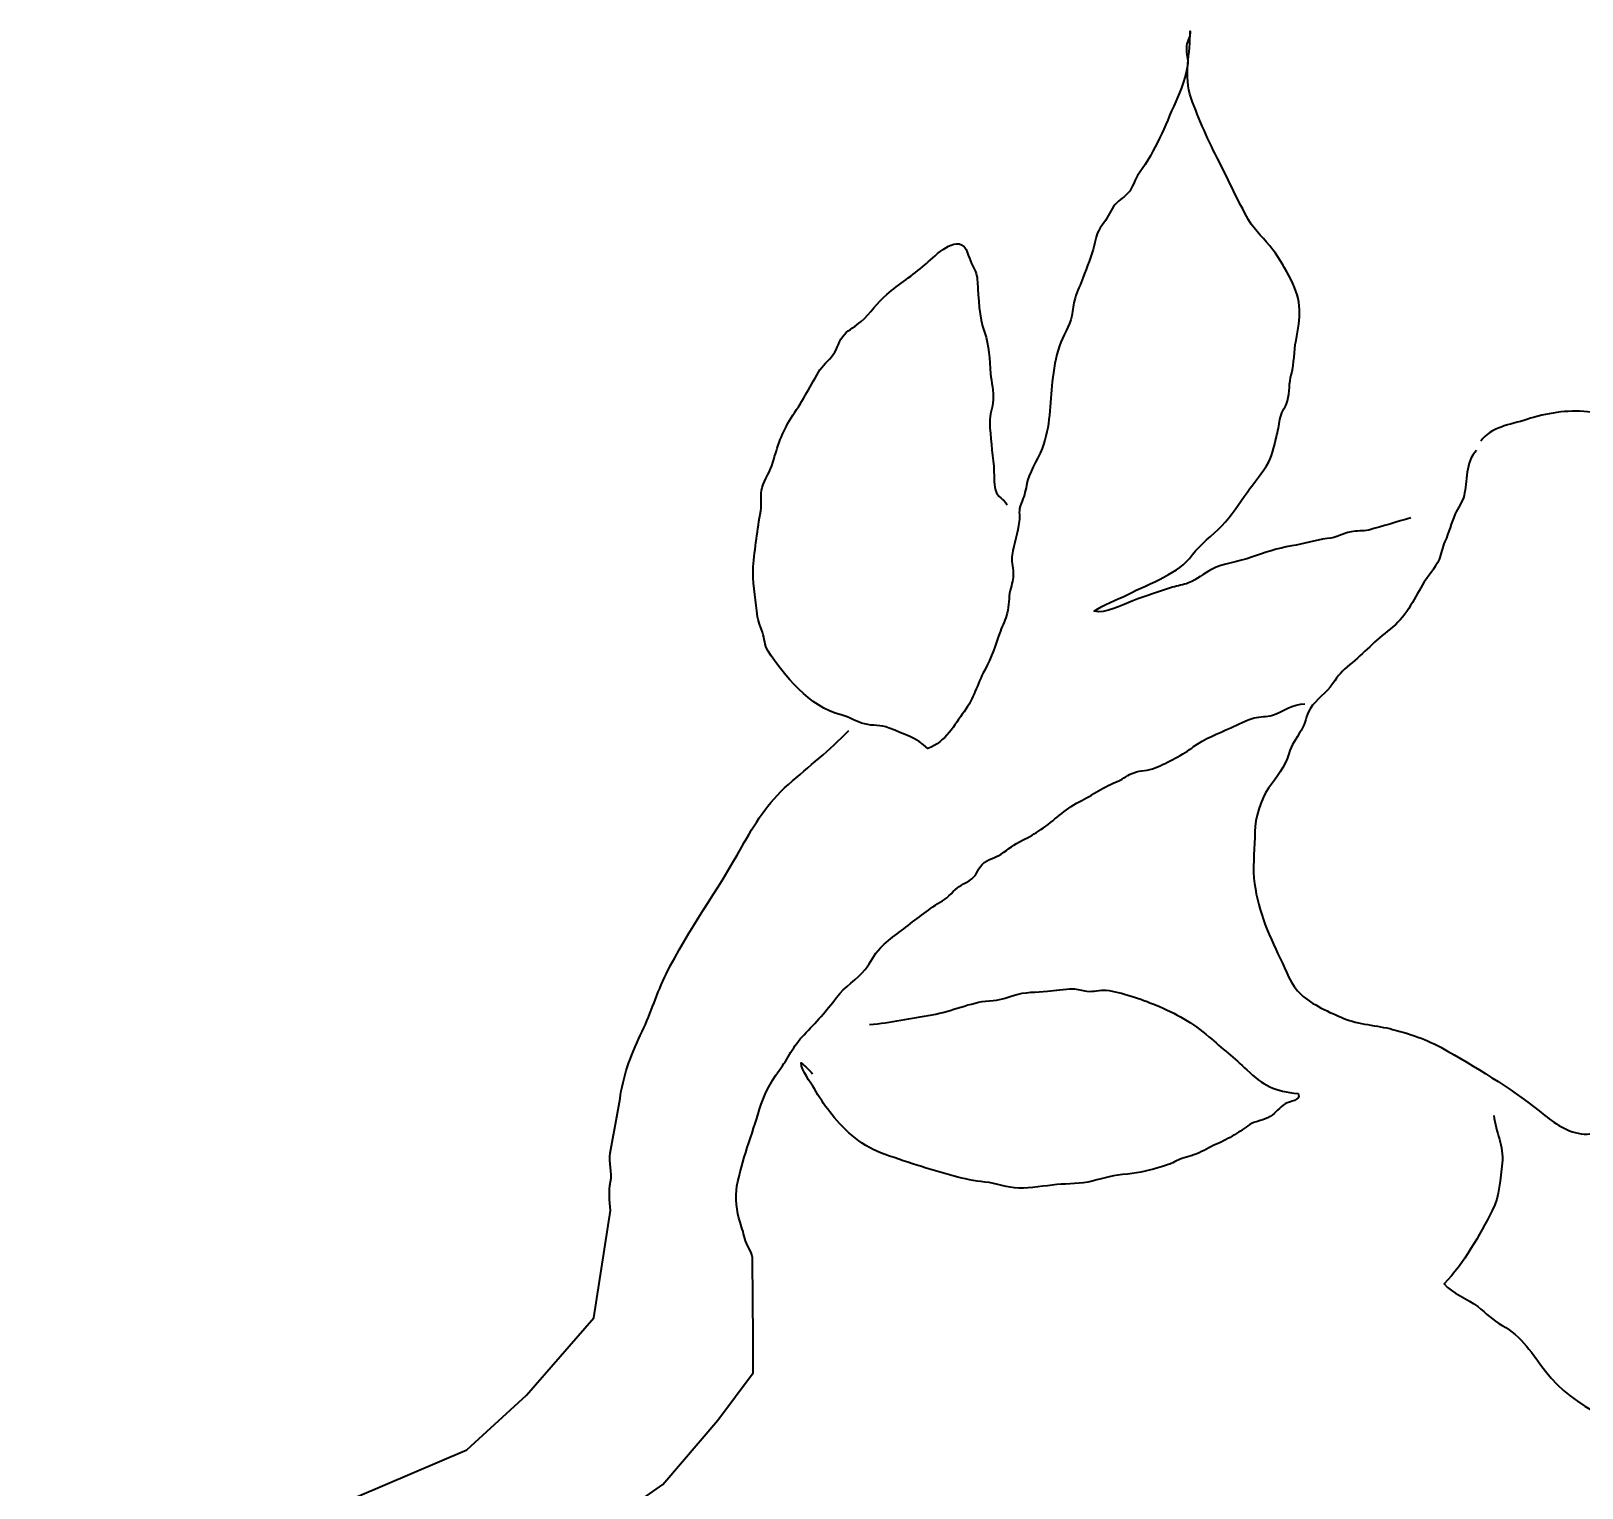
# Model space of a CAD drawing. Header units: millimetres. Extents: x 303.9 to 374.2, y -244.7 to -222.4.
# Drawn here: x 308.256 to 312.324, y -226.7 to -222.881 of the extents above; entities that cross this region are included whole.
import ezdxf

# ---------------------------------------------------------------- set-up
doc = ezdxf.new("R2010")
doc.units = ezdxf.units.MM
doc.header["$MEASUREMENT"] = 0
doc.layers.add('Bottom', color=7, linetype='Continuous', lineweight=0)

msp = doc.modelspace()

# ---------------------------------------------------------------- linework, layer by layer
at = {"layer": 'Bottom', "color": 18, "lineweight": 35, "true_color": 0x000000}
for points, knots in [([(311.8755, -224.1574), (311.8378, -224.1674), (311.8015, -224.1797), (311.7647, -224.1893), (311.7495, -224.1933), (311.7333, -224.1901), (311.7183, -224.1938), (311.6949, -224.1995), (311.6817, -224.2091), (311.656, -224.2117), (311.6221, -224.2152), (311.5953, -224.2258), (311.5619, -224.231), (311.5249, -224.2367), (311.4918, -224.2488), (311.4576, -224.2607), (311.4244, -224.2722), (311.3827, -224.2763), (311.3527, -224.2925), (311.331, -224.3041), (311.3154, -224.3179), (311.292, -224.3278), (311.2778, -224.3338), (311.2634, -224.3347), (311.2499, -224.3393), (311.2156, -224.3509), (311.1804, -224.3619), (311.1461, -224.3747), (311.1213, -224.3841), (311.0712, -224.4103), (311.0449, -224.4016), (311.0686, -224.3845), (311.1039, -224.373), (311.131, -224.3588), (311.1626, -224.3423), (311.1961, -224.3298), (311.2275, -224.3127), (311.2614, -224.2942), (311.2804, -224.2832), (311.3025, -224.2537), (311.3233, -224.226), (311.3548, -224.2042), (311.3798, -224.1778), (311.405, -224.1511), (311.4256, -224.1198), (311.4459, -224.0904), (311.464, -224.0642), (311.4878, -224.038), (311.5024, -224.0108), (311.5141, -223.989), (311.5178, -223.9631), (311.5239, -223.9399), (311.5281, -223.9244), (311.5294, -223.9089), (311.5331, -223.8934), (311.5367, -223.8782), (311.5481, -223.8652), (311.5518, -223.8503), (311.5577, -223.827), (311.5551, -223.8046), (311.5618, -223.7806), (311.57, -223.7506), (311.5681, -223.7212), (311.5741, -223.6921), (311.5865, -223.6314), (311.5903, -223.5902), (311.5603, -223.5318), (311.5467, -223.5052), (311.5312, -223.479), (311.5132, -223.4545), (311.492, -223.4255), (311.467, -223.4073), (311.4494, -223.3758), (311.4215, -223.3257), (311.3983, -223.2743), (311.3721, -223.2234), (311.3448, -223.1702), (311.3191, -223.1123), (311.2989, -223.0571), (311.278, -223.0001), (311.2982, -222.9377), (311.296, -222.8811), (311.2981, -222.8954), (311.2889, -222.906), (311.2868, -222.9199), (311.2846, -222.9354), (311.291, -222.95), (311.2902, -222.9653), (311.2886, -222.995), (311.2707, -223.0391), (311.2587, -223.0656), (311.2288, -223.132), (311.2073, -223.1924), (311.1626, -223.2537), (311.1507, -223.2699), (311.1469, -223.2911), (311.1329, -223.3065), (311.1198, -223.3208), (311.1055, -223.3255), (311.0955, -223.3412), (311.0848, -223.358), (311.0787, -223.3736), (311.0658, -223.39), (311.0499, -223.4103), (311.0504, -223.4203), (311.0447, -223.4435), (311.0379, -223.4709), (311.0253, -223.5), (311.0156, -223.5265), (311.0087, -223.5451), (311.0004, -223.5625), (310.9945, -223.5814), (310.9894, -223.5979), (310.9892, -223.6116), (310.9858, -223.628), (310.9805, -223.6541), (310.9624, -223.6806), (310.9538, -223.7061), (310.9437, -223.7359), (310.9378, -223.7698), (310.9345, -223.8003), (310.9284, -223.8577), (310.9301, -223.9182), (310.9079, -223.9756), (310.8953, -224.0083), (310.873, -224.0381), (310.8671, -224.0724), (310.864, -224.0902), (310.86, -224.1029), (310.8527, -224.1199), (310.8448, -224.1384), (310.8501, -224.1481), (310.8478, -224.1664), (310.8441, -224.1962), (310.8346, -224.2256), (310.8293, -224.2546), (310.8265, -224.2695), (310.8312, -224.2852), (310.8323, -224.3001), (310.8336, -224.3198), (310.8282, -224.3293), (310.8242, -224.3477), (310.8199, -224.367), (310.8215, -224.387), (310.8164, -224.4071), (310.812, -224.4241), (310.8046, -224.4378), (310.7985, -224.4545), (310.7856, -224.4902), (310.776, -224.522), (310.7574, -224.5565), (310.7366, -224.5949), (310.7299, -224.6297), (310.7034, -224.6654), (310.6771, -224.7007), (310.6562, -224.7437), (310.6083, -224.7622), (310.5785, -224.7326), (310.5467, -224.7248), (310.5067, -224.7084), (310.4835, -224.6988), (310.4658, -224.7033), (310.4422, -224.6976), (310.4206, -224.6923), (310.403, -224.6794), (310.3807, -224.6737), (310.297, -224.6523), (310.2317, -224.5706), (310.1896, -224.507), (310.1791, -224.491), (310.1806, -224.4744), (310.1747, -224.4572), (310.1675, -224.4364), (310.1611, -224.4242), (310.1593, -224.4007), (310.1564, -224.3635), (310.1472, -224.3233), (310.1504, -224.2861), (310.1544, -224.2376), (310.1614, -224.1875), (310.1699, -224.1393), (310.1734, -224.1193), (310.168, -224.0975), (310.1733, -224.078), (310.1793, -224.0562), (310.1956, -224.0353), (310.202, -224.0121), (310.2135, -223.9706), (310.2256, -223.9329), (310.2497, -223.8953), (310.2628, -223.8748), (310.2753, -223.8574), (310.2868, -223.8366), (310.2981, -223.8161), (310.3099, -223.7958), (310.3212, -223.7757), (310.3314, -223.7578), (310.3477, -223.746), (310.3599, -223.7294), (310.3717, -223.7131), (310.3753, -223.6919), (310.3894, -223.6766), (310.402, -223.663), (310.419, -223.6551), (310.4331, -223.6427), (310.4578, -223.621), (310.4758, -223.5931), (310.5008, -223.5716), (310.5326, -223.5445), (310.5687, -223.5212), (310.6003, -223.4943), (310.6214, -223.4764), (310.6725, -223.4213), (310.7025, -223.4446), (310.7106, -223.4509), (310.7188, -223.4844), (310.725, -223.4953), (310.7345, -223.512), (310.7373, -223.5203), (310.7387, -223.5394), (310.7419, -223.583), (310.7415, -223.6292), (310.7568, -223.6703), (310.7696, -223.705), (310.7698, -223.7422), (310.773, -223.7793), (310.775, -223.8013), (310.7809, -223.8261), (310.7798, -223.8483), (310.7787, -223.8686), (310.77, -223.8867), (310.7706, -223.9073), (310.7718, -223.9456), (310.7776, -223.9842), (310.781, -224.0224), (310.7827, -224.042), (310.7807, -224.0657), (310.7858, -224.0844), (310.7914, -224.1051), (310.8078, -224.1063), (310.8166, -224.1231)], [0, 0, 0, 0, 1, 1, 1, 2, 2, 2, 3, 3, 3, 4, 4, 4, 5, 5, 5, 6, 6, 6, 7, 7, 7, 8, 8, 8, 9, 9, 9, 10, 10, 10, 11, 11, 11, 12, 12, 12, 13, 13, 13, 14, 14, 14, 15, 15, 15, 16, 16, 16, 17, 17, 17, 18, 18, 18, 19, 19, 19, 20, 20, 20, 21, 21, 21, 22, 22, 22, 23, 23, 23, 24, 24, 24, 25, 25, 25, 26, 26, 26, 27, 27, 27, 28, 28, 28, 29, 29, 29, 30, 30, 30, 31, 31, 31, 32, 32, 32, 33, 33, 33, 34, 34, 34, 35, 35, 35, 36, 36, 36, 37, 37, 37, 38, 38, 38, 39, 39, 39, 40, 40, 40, 41, 41, 41, 42, 42, 42, 43, 43, 43, 44, 44, 44, 45, 45, 45, 46, 46, 46, 47, 47, 47, 48, 48, 48, 49, 49, 49, 50, 50, 50, 51, 51, 51, 52, 52, 52, 53, 53, 53, 54, 54, 54, 55, 55, 55, 56, 56, 56, 57, 57, 57, 58, 58, 58, 59, 59, 59, 60, 60, 60, 61, 61, 61, 62, 62, 62, 63, 63, 63, 64, 64, 64, 65, 65, 65, 66, 66, 66, 67, 67, 67, 68, 68, 68, 69, 69, 69, 70, 70, 70, 71, 71, 71, 72, 72, 72, 73, 73, 73, 74, 74, 74, 75, 75, 75, 76, 76, 76, 77, 77, 77, 78, 78, 78, 79, 79, 79, 80, 80, 80, 80]), ([(312.0471, -223.9804), (312.0175, -224.0112), (312.0233, -224.0627), (312.0148, -224.0989), (312.0111, -224.1148), (311.9984, -224.1317), (311.9916, -224.147), (311.9811, -224.1708), (311.9752, -224.1956), (311.9645, -224.2193), (311.9573, -224.2353), (311.9557, -224.2512), (311.9493, -224.2667), (311.9402, -224.2887), (311.9172, -224.3116), (311.9055, -224.3332), (311.8842, -224.3724), (311.8595, -224.4202), (311.8209, -224.449), (311.7822, -224.4777), (311.7516, -224.5124), (311.7156, -224.5418), (311.6937, -224.5597), (311.6855, -224.5695), (311.6701, -224.5921), (311.6538, -224.616), (311.6266, -224.6331), (311.6114, -224.6576), (311.6003, -224.6755), (311.5986, -224.6967), (311.5877, -224.7147), (311.574, -224.7372), (311.5624, -224.7513), (311.5553, -224.7763), (311.5455, -224.8104), (311.5228, -224.8367), (311.5018, -224.8663), (311.4814, -224.8952), (311.4659, -224.9461), (311.4662, -224.9797), (311.4665, -225.0218), (311.4601, -225.0587), (311.4638, -225.1015), (311.4704, -225.1765), (311.5006, -225.2473), (311.5326, -225.3126), (311.5481, -225.3444), (311.5601, -225.3811), (311.5875, -225.407), (311.6153, -225.4333), (311.6632, -225.4544), (311.6996, -225.4695), (311.7365, -225.4848), (311.7872, -225.4878), (311.8273, -225.4982), (311.8835, -225.5129), (311.9227, -225.5268), (311.9715, -225.555), (312.0625, -225.6076), (312.1486, -225.6599), (312.2269, -225.7238), (312.2558, -225.7474), (312.2953, -225.7736), (312.3375, -225.7731), (312.3579, -225.7729), (312.3892, -225.7487), (312.4089, -225.7407), (312.4324, -225.7312), (312.4565, -225.7229), (312.4799, -225.7129), (312.5021, -225.7034), (312.5252, -225.6966), (312.5474, -225.6873), (312.5703, -225.6777), (312.5863, -225.6634), (312.6075, -225.6522), (312.6563, -225.6262), (312.7144, -225.6048), (312.7545, -225.5676), (312.7922, -225.5326), (312.8371, -225.5075), (312.8729, -225.4701), (312.9097, -225.4316), (312.9429, -225.3864), (312.983, -225.3534), (313.0249, -225.3191), (313.0628, -225.2814), (313.1076, -225.2499), (313.1248, -225.2377), (313.1458, -225.2241), (313.1583, -225.208), (313.1744, -225.1872), (313.168, -225.1682), (313.165, -225.1433), (313.1623, -225.1208), (313.1531, -225.1042), (313.1473, -225.0824), (313.1412, -225.0591), (313.154, -225.0435), (313.1549, -225.0197), (313.1563, -224.9815), (313.1375, -224.9403), (313.1432, -224.9025), (313.1458, -224.8855), (313.154, -224.8727), (313.1534, -224.8553), (313.1528, -224.8363), (313.1501, -224.8224), (313.1548, -224.8035), (313.1667, -224.7557), (313.1925, -224.7028), (313.23, -224.6654), (313.2574, -224.6381), (313.3076, -224.6222), (313.3319, -224.594), (313.3588, -224.5629), (313.2863, -224.5035), (313.2668, -224.475), (313.2025, -224.3811), (313.1143, -224.2891), (313.0171, -224.2192), (312.9888, -224.1989), (312.9627, -224.1805), (312.932, -224.1635), (312.9005, -224.1461), (312.8831, -224.1185), (312.8519, -224.1005), (312.8175, -224.0807), (312.7824, -224.0722), (312.7541, -224.0456), (312.7316, -224.0244), (312.708, -224.007), (312.6828, -223.9881), (312.6357, -223.9527), (312.5622, -223.941), (312.5042, -223.9215), (312.4786, -223.9128), (312.453, -223.9024), (312.4271, -223.8935), (312.3944, -223.8824), (312.3735, -223.8835), (312.339, -223.8796), (312.2843, -223.8733), (312.2315, -223.883), (312.1798, -223.8993), (312.1346, -223.9135), (312.0849, -223.9191), (312.0584, -223.9562)], [0, 0, 0, 0, 1, 1, 1, 2, 2, 2, 3, 3, 3, 4, 4, 4, 5, 5, 5, 6, 6, 6, 7, 7, 7, 8, 8, 8, 9, 9, 9, 10, 10, 10, 11, 11, 11, 12, 12, 12, 13, 13, 13, 14, 14, 14, 15, 15, 15, 16, 16, 16, 17, 17, 17, 18, 18, 18, 19, 19, 19, 20, 20, 20, 21, 21, 21, 22, 22, 22, 23, 23, 23, 24, 24, 24, 25, 25, 25, 26, 26, 26, 27, 27, 27, 28, 28, 28, 29, 29, 29, 30, 30, 30, 31, 31, 31, 32, 32, 32, 33, 33, 33, 34, 34, 34, 35, 35, 35, 36, 36, 36, 37, 37, 37, 38, 38, 38, 39, 39, 39, 40, 40, 40, 41, 41, 41, 42, 42, 42, 43, 43, 43, 44, 44, 44, 45, 45, 45, 46, 46, 46, 47, 47, 47, 48, 48, 48, 49, 49, 49, 49]), ([(308.5146, -228.1634), (308.5146, -228.1634), (308.5575, -227.803), (308.5575, -227.803), (308.5575, -227.803), (308.68, -227.4829), (308.68, -227.4829), (308.68, -227.4829), (308.8039, -227.2999), (308.8039, -227.2999), (308.8039, -227.2999), (308.9723, -227.202), (308.9723, -227.202), (308.9723, -227.202), (309.1642, -227.0844), (309.1642, -227.0844), (309.1642, -227.0844), (309.4188, -226.9827), (309.4188, -226.9827), (309.4188, -226.9827), (309.6508, -226.8753), (309.6508, -226.8753), (309.6508, -226.8753), (309.9131, -226.6911), (309.9131, -226.6911), (309.9131, -226.6911), (310.0575, -226.5225), (310.0575, -226.5225), (310.0575, -226.5225), (310.1497, -226.3984), (310.1497, -226.3984), (310.1497, -226.3984), (310.1497, -226.3069), (310.1497, -226.3069), (310.1497, -226.3069), (310.1483, -226.1027), (310.1483, -226.1027), (310.1503, -226.0842), (310.1345, -226.0694), (310.1301, -226.0523), (310.1258, -226.0356), (310.1215, -226.0208), (310.1158, -226.004), (310.1068, -225.9773), (310.1022, -225.9371), (310.1076, -225.9095), (310.1207, -225.8428), (310.1472, -225.7736), (310.167, -225.7073), (310.1776, -225.672), (310.195, -225.6372), (310.2183, -225.6062), (310.2425, -225.5739), (310.2544, -225.5419), (310.2836, -225.5122), (310.3148, -225.4805), (310.3428, -225.4496), (310.3686, -225.4148), (310.39, -225.3857), (310.4229, -225.3681), (310.444, -225.3414), (310.4593, -225.3219), (310.466, -225.3025), (310.4838, -225.2848), (310.497, -225.2717), (310.5121, -225.2592), (310.5274, -225.2478), (310.5586, -225.2245), (310.5901, -225.1994), (310.6213, -225.177), (310.6395, -225.1641), (310.6543, -225.1591), (310.6692, -225.1428), (310.686, -225.1244), (310.6944, -225.1219), (310.7165, -225.1087), (310.7384, -225.0956), (310.7356, -225.0819), (310.7512, -225.0656), (310.7637, -225.0525), (310.7851, -225.0489), (310.8004, -225.039), (310.8208, -225.026), (310.8339, -225.0126), (310.8566, -225.0023), (310.8752, -224.9938), (310.8885, -224.9858), (310.905, -224.9745), (310.9393, -224.951), (310.9669, -224.9218), (311.0052, -224.9018), (311.0407, -224.8833), (311.0713, -224.8619), (311.1074, -224.8472), (311.1219, -224.8413), (311.1332, -224.8302), (311.1485, -224.8253), (311.1681, -224.8189), (311.1859, -224.8205), (311.2047, -224.8127), (311.2373, -224.7992), (311.2787, -224.7774), (311.3055, -224.757), (311.3332, -224.736), (311.3697, -224.7226), (311.4029, -224.7078), (311.4219, -224.6993), (311.4436, -224.6877), (311.4641, -224.6819), (311.48, -224.6774), (311.4969, -224.6791), (311.5119, -224.6744), (311.5383, -224.666), (311.5655, -224.6451), (311.5975, -224.6447)], [0, 0, 0, 0, 1, 1, 1, 2, 2, 2, 3, 3, 3, 4, 4, 4, 5, 5, 5, 6, 6, 6, 7, 7, 7, 8, 8, 8, 9, 9, 9, 10, 10, 10, 11, 11, 11, 12, 12, 12, 13, 13, 13, 14, 14, 14, 15, 15, 15, 16, 16, 16, 17, 17, 17, 18, 18, 18, 19, 19, 19, 20, 20, 20, 21, 21, 21, 22, 22, 22, 23, 23, 23, 24, 24, 24, 25, 25, 25, 26, 26, 26, 27, 27, 27, 28, 28, 28, 29, 29, 29, 30, 30, 30, 31, 31, 31, 32, 32, 32, 33, 33, 33, 34, 34, 34, 35, 35, 35, 36, 36, 36, 37, 37, 37, 38, 38, 38, 38]), ([(308.2559, -228.1347), (308.2559, -228.1347), (308.2871, -227.6462), (308.2871, -227.6462), (308.2871, -227.6462), (308.3866, -227.3849), (308.3866, -227.3849), (308.3866, -227.3849), (308.6297, -226.9827), (308.6297, -226.9827), (308.6297, -226.9827), (308.8039, -226.823), (308.8039, -226.823), (308.8039, -226.823), (309.1126, -226.7227), (309.1126, -226.7227), (309.1126, -226.7227), (309.3992, -226.6009), (309.3992, -226.6009), (309.3992, -226.6009), (309.556, -226.4572), (309.556, -226.4572), (309.556, -226.4572), (309.7324, -226.2547), (309.7324, -226.2547), (309.7324, -226.2547), (309.776, -225.9734), (309.776, -225.9734), (309.7736, -225.9467), (309.7711, -225.9239), (309.7761, -225.8981), (309.7811, -225.8726), (309.7714, -225.8476), (309.7754, -225.8224), (309.7834, -225.772), (309.7948, -225.7215), (309.8025, -225.6702), (309.8113, -225.6119), (309.8329, -225.5573), (309.8588, -225.5039), (309.8828, -225.4542), (309.8971, -225.4028), (309.9217, -225.3534), (309.9794, -225.2377), (310.0578, -225.1332), (310.1204, -225.02), (310.1545, -224.9584), (310.1867, -224.9053), (310.243, -224.8559), (310.2967, -224.8088), (310.3512, -224.7661), (310.4007, -224.7151)], [0, 0, 0, 0, 1, 1, 1, 2, 2, 2, 3, 3, 3, 4, 4, 4, 5, 5, 5, 6, 6, 6, 7, 7, 7, 8, 8, 8, 9, 9, 9, 10, 10, 10, 11, 11, 11, 12, 12, 12, 13, 13, 13, 14, 14, 14, 15, 15, 15, 16, 16, 16, 17, 17, 17, 17]), ([(312.0932, -225.7237), (312.0966, -225.7675), (312.1206, -225.8044), (312.1146, -225.8491), (312.1092, -225.8895), (312.1087, -225.9347), (312.0889, -225.9728), (312.0549, -226.0381), (312.0156, -226.1106), (311.9626, -226.1656), (311.9812, -226.1898), (312.0258, -226.2049), (312.0507, -226.225), (312.0725, -226.2426), (312.0892, -226.2607), (312.1151, -226.2746), (312.1647, -226.3011), (312.1963, -226.3517), (312.2286, -226.3945), (312.3037, -226.4939), (312.43, -226.5355), (312.5435, -226.5896), (312.5666, -226.6006), (312.5878, -226.609), (312.6121, -226.6177), (312.6442, -226.6293), (312.6668, -226.6504), (312.6966, -226.6636), (312.724, -226.6757), (312.7617, -226.6813), (312.792, -226.6809), (312.8237, -226.6805), (312.8329, -226.6668), (312.8593, -226.6545), (312.9635, -226.6056), (313.0697, -226.565), (313.1713, -226.5143), (313.2281, -226.4859), (313.2752, -226.4647), (313.3204, -226.4231), (313.3442, -226.4012), (313.37, -226.3851), (313.3923, -226.3618), (313.4159, -226.3371), (313.4387, -226.307), (313.4658, -226.2853), (313.4903, -226.2657), (313.5187, -226.2498), (313.5453, -226.2326), (313.57, -226.2167), (313.5924, -226.1945), (313.6166, -226.1773), (313.6667, -226.1417), (313.7168, -226.1039), (313.7123, -226.0441), (313.7103, -226.0169), (313.7139, -226.0001), (313.7228, -225.9744), (313.7321, -225.9476), (313.7301, -225.9193), (313.7358, -225.8925), (313.7457, -225.8463), (313.7478, -225.7977), (313.7524, -225.7516), (313.7546, -225.7287), (313.7637, -225.717), (313.7613, -225.693), (313.7593, -225.6739), (313.7575, -225.6547), (313.7563, -225.6355), (313.7534, -225.5876), (313.7559, -225.5347), (313.7439, -225.4868), (313.7289, -225.4272), (313.7069, -225.3715), (313.6716, -225.319), (313.6366, -225.2668), (313.5672, -225.2432), (313.5035, -225.2267), (313.4415, -225.2105), (313.3797, -225.2112), (313.3179, -225.2022), (313.2527, -225.1926), (313.1862, -225.2338), (313.1353, -225.2619)], [0, 0, 0, 0, 1, 1, 1, 2, 2, 2, 3, 3, 3, 4, 4, 4, 5, 5, 5, 6, 6, 6, 7, 7, 7, 8, 8, 8, 9, 9, 9, 10, 10, 10, 11, 11, 11, 12, 12, 12, 13, 13, 13, 14, 14, 14, 15, 15, 15, 16, 16, 16, 17, 17, 17, 18, 18, 18, 19, 19, 19, 20, 20, 20, 21, 21, 21, 22, 22, 22, 23, 23, 23, 24, 24, 24, 25, 25, 25, 26, 26, 26, 27, 27, 27, 28, 28, 28, 28]), ([(310.455, -225.4856), (310.5116, -225.4807), (310.5637, -225.4692), (310.6193, -225.46), (310.671, -225.4516), (310.7185, -225.427), (310.7703, -225.4233), (310.7968, -225.4214), (310.8114, -225.4163), (310.8352, -225.4085), (310.862, -225.3997), (310.8935, -225.4008), (310.9218, -225.3983), (310.9428, -225.3965), (310.967, -225.3917), (310.988, -225.3921), (311.0014, -225.3924), (311.0121, -225.3968), (311.025, -225.3983), (311.0425, -225.4003), (311.06, -225.3938), (311.0763, -225.3957), (311.1155, -225.4003), (311.1681, -225.4186), (311.2057, -225.4342), (311.2587, -225.4562), (311.3037, -225.4812), (311.3457, -225.5178), (311.379, -225.5469), (311.4132, -225.5735), (311.4448, -225.6044), (311.4865, -225.6451), (311.5185, -225.6609), (311.5795, -225.6666), (311.5884, -225.686), (311.557, -225.6859), (311.5457, -225.6933), (311.5304, -225.7033), (311.5212, -225.7172), (311.5061, -225.7267), (311.4903, -225.7365), (311.4692, -225.7382), (311.453, -225.7477), (311.4391, -225.756), (311.4272, -225.7664), (311.413, -225.7746), (311.3966, -225.7843), (311.3823, -225.792), (311.3651, -225.7992), (311.3479, -225.8063), (311.3305, -225.8179), (311.3135, -225.8246), (311.293, -225.8328), (311.2807, -225.8324), (311.2609, -225.843), (311.2461, -225.8509), (311.2398, -225.8523), (311.2235, -225.8575), (311.1913, -225.8678), (311.1654, -225.8749), (311.1317, -225.8775), (311.0956, -225.8803), (311.0723, -225.8877), (311.0391, -225.8962), (311.0108, -225.9034), (310.9761, -225.9027), (310.9468, -225.9053), (310.915, -225.9081), (310.8788, -225.9152), (310.8468, -225.9145), (310.8167, -225.9138), (310.7884, -225.9016), (310.7579, -225.8985), (310.7297, -225.8956), (310.7047, -225.8906), (310.677, -225.883), (310.6117, -225.8653), (310.5474, -225.8446), (310.4845, -225.8218), (310.4313, -225.8025), (310.3829, -225.7558), (310.3511, -225.7146), (310.3365, -225.6956), (310.3223, -225.6749), (310.3109, -225.6545), (310.3005, -225.6357), (310.2772, -225.6074), (310.2758, -225.5864), (310.2876, -225.5943), (310.2959, -225.605), (310.3059, -225.6144)], [0, 0, 0, 0, 1, 1, 1, 2, 2, 2, 3, 3, 3, 4, 4, 4, 5, 5, 5, 6, 6, 6, 7, 7, 7, 8, 8, 8, 9, 9, 9, 10, 10, 10, 11, 11, 11, 12, 12, 12, 13, 13, 13, 14, 14, 14, 15, 15, 15, 16, 16, 16, 17, 17, 17, 18, 18, 18, 19, 19, 19, 20, 20, 20, 21, 21, 21, 22, 22, 22, 23, 23, 23, 24, 24, 24, 25, 25, 25, 26, 26, 26, 27, 27, 27, 28, 28, 28, 29, 29, 29, 30, 30, 30, 30])]:
    msp.add_open_spline(points, degree=3, knots=knots, dxfattribs=at)

doc.saveas('drawing.dxf')
